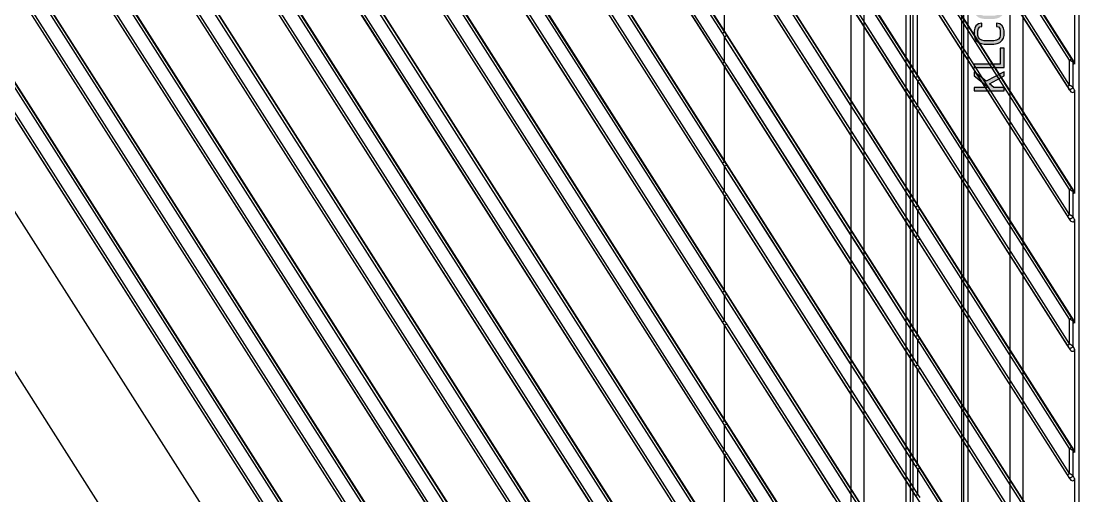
# Model space of a CAD drawing. Header units: millimetres. Extents: x 3299 to 14264, y 1863 to 5555.
# Drawn here: x 12450.7 to 12573.9, y 3977.8 to 4033.1 of the extents above; entities that cross this region are included whole.
import ezdxf

# ---------------------------------------------------------------- set-up
doc = ezdxf.new("R2010")
doc.units = ezdxf.units.MM
doc.layers.add('02___PRT_ALL_AXES', color=7, linetype='Continuous')

# ---------------------------------------------------------------- blocks, each defined once
blk = doc.blocks.new('ryfhgjmb')
at = {"lineweight": 5, "true_color": 0xf26722}
h = blk.add_hatch(color=30, dxfattribs=at)
h.dxf.hatch_style = 1
h.paths.add_polyline_path([(6907.43, 3326.34), (6908.36, 3324.63), (6908.86, 3324.63), (6907.74, 3326.72), (6908.86, 3328.13), (6908.36, 3328.13), (6907, 3326.42), (6907, 3328.13), (6906.63, 3328.13), (6906.63, 3324.63), (6907, 3324.63), (6907, 3325.82)])
h.paths.add_polyline_path([(6909.73, 3328.13), (6909.36, 3328.13), (6909.36, 3324.63), (6911.59, 3324.63), (6911.59, 3325.08), (6909.73, 3325.08)])
h.paths.add_polyline_path([(6912.45, 3326.94), (6912.52, 3327.24), (6912.64, 3327.46), (6912.83, 3327.61), (6913.07, 3327.68), (6913.63, 3327.68), (6913.88, 3327.61), (6914.07, 3327.46), (6914.13, 3327.24), (6914.5, 3327.24), (6914.44, 3327.61), (6914.19, 3327.91), (6913.94, 3328.06), (6913.63, 3328.13), (6913.07, 3328.13), (6912.76, 3328.06), (6912.52, 3327.91), (6912.27, 3327.61), (6912.14, 3327.31), (6912.08, 3326.94), (6912.08, 3325.82), (6912.14, 3325.45), (6912.27, 3325.15), (6912.52, 3324.85), (6912.76, 3324.71), (6913.07, 3324.63), (6913.63, 3324.63), (6913.94, 3324.71), (6914.19, 3324.85), (6914.44, 3325.15), (6914.5, 3325.52), (6914.13, 3325.52), (6914.07, 3325.3), (6913.88, 3325.15), (6913.63, 3325.08), (6913.07, 3325.08), (6912.83, 3325.15), (6912.64, 3325.3), (6912.52, 3325.52), (6912.45, 3325.82)])
h.paths.add_polyline_path([(6917.47, 3326.94), (6917.41, 3327.31), (6917.29, 3327.61), (6917.04, 3327.91), (6916.79, 3328.06), (6916.48, 3328.13), (6915.99, 3328.13), (6915.68, 3328.06), (6915.43, 3327.91), (6915.18, 3327.61), (6915.06, 3327.31), (6915, 3326.94), (6915, 3325.82), (6915.06, 3325.45), (6915.18, 3325.15), (6915.43, 3324.85), (6915.68, 3324.71), (6915.99, 3324.63), (6916.48, 3324.63), (6916.79, 3324.71), (6917.04, 3324.85), (6917.29, 3325.15), (6917.41, 3325.45), (6917.47, 3325.82)])
h.paths.add_polyline_path([(6915.37, 3326.94), (6915.43, 3327.24), (6915.55, 3327.46), (6915.74, 3327.61), (6915.99, 3327.68), (6916.48, 3327.68), (6916.73, 3327.61), (6916.92, 3327.46), (6917.04, 3327.24), (6917.1, 3326.94), (6917.1, 3325.82), (6917.04, 3325.52), (6916.92, 3325.3), (6916.73, 3325.15), (6916.48, 3325.08), (6915.99, 3325.08), (6915.74, 3325.15), (6915.55, 3325.3), (6915.43, 3325.52), (6915.37, 3325.82)], flags=16)
h.paths.add_polyline_path([(6920.02, 3326.49), (6920.2, 3326.79), (6920.26, 3327.01), (6920.26, 3327.31), (6920.2, 3327.54), (6920.02, 3327.83), (6919.77, 3328.06), (6919.46, 3328.13), (6917.97, 3328.13), (6917.97, 3324.63), (6919.46, 3324.63), (6919.77, 3324.71), (6920.02, 3324.93), (6920.2, 3325.23), (6920.26, 3325.45), (6920.26, 3325.82), (6920.2, 3326.05), (6920.02, 3326.34), (6919.89, 3326.42)])
h.paths.add_polyline_path([(6918.34, 3326.64), (6918.34, 3327.68), (6919.52, 3327.68), (6919.71, 3327.61), (6919.83, 3327.46), (6919.89, 3327.24), (6919.89, 3327.09), (6919.83, 3326.87), (6919.71, 3326.72), (6919.52, 3326.64)], flags=16)
h.paths.add_polyline_path([(6918.34, 3326.2), (6919.52, 3326.2), (6919.71, 3326.12), (6919.83, 3325.97), (6919.89, 3325.75), (6919.89, 3325.52), (6919.83, 3325.3), (6919.71, 3325.15), (6919.52, 3325.08), (6918.34, 3325.08)], flags=16)
h.paths.add_polyline_path([(6926.21, 3328.13), (6925.84, 3328.13), (6924.97, 3325.08), (6924.11, 3328.13), (6923.73, 3328.13), (6924.73, 3324.63), (6925.22, 3324.63)])
h.paths.add_polyline_path([(6927.39, 3327.68), (6927.7, 3327.76), (6927.95, 3327.76), (6928.26, 3327.68), (6928.44, 3327.54), (6928.57, 3327.31), (6928.57, 3327.16), (6928.44, 3326.87), (6926.71, 3325), (6926.71, 3324.63), (6928.94, 3324.63), (6928.94, 3325), (6927.21, 3325), (6928.75, 3326.64), (6928.88, 3326.87), (6928.94, 3327.16), (6928.94, 3327.31), (6928.88, 3327.61), (6928.63, 3327.91), (6928.38, 3328.06), (6928.01, 3328.13), (6927.76, 3328.13), (6927.33, 3328.06), (6927.08, 3327.91), (6926.83, 3327.61), (6926.77, 3327.31), (6927.08, 3327.31), (6927.21, 3327.54)])
h.paths.add_polyline_path([(6932.6, 3327.01), (6932.41, 3327.01), (6933.34, 3324.63), (6933.53, 3324.63)])
h.paths.add_polyline_path([(6940.53, 3327.46), (6940.72, 3327.61), (6940.96, 3327.68), (6941.52, 3327.68), (6941.77, 3327.61), (6941.96, 3327.46), (6942.02, 3327.24), (6942.39, 3327.24), (6942.33, 3327.61), (6942.08, 3327.91), (6941.83, 3328.06), (6941.52, 3328.13), (6940.96, 3328.13), (6940.65, 3328.06), (6940.41, 3327.91), (6940.16, 3327.61), (6940.03, 3327.31), (6939.97, 3326.94), (6939.97, 3325.82), (6940.03, 3325.45), (6940.16, 3325.15), (6940.41, 3324.85), (6940.65, 3324.71), (6940.96, 3324.63), (6941.52, 3324.63), (6941.83, 3324.71), (6942.08, 3324.85), (6942.33, 3325.15), (6942.39, 3325.52), (6942.02, 3325.52), (6941.96, 3325.3), (6941.77, 3325.15), (6941.52, 3325.08), (6940.96, 3325.08), (6940.72, 3325.15), (6940.53, 3325.3), (6940.41, 3325.52), (6940.34, 3325.82), (6940.34, 3326.94), (6940.41, 3327.24)])
h.paths.add_polyline_path([(6939.48, 3328.13), (6939.11, 3328.13), (6939.11, 3326.72), (6937.37, 3326.72), (6937.37, 3328.13), (6937, 3328.13), (6937, 3324.63), (6937.37, 3324.63), (6937.37, 3326.27), (6939.11, 3326.27), (6939.11, 3324.63), (6939.48, 3324.63)])
h.paths.add_polyline_path([(6946.05, 3327.01), (6945.86, 3327.01), (6946.79, 3324.63), (6946.98, 3324.63)])
h.paths.add_polyline_path([(6953.73, 3328.13), (6953.36, 3328.13), (6953.36, 3324.63), (6955.59, 3324.63), (6955.59, 3325.08), (6953.73, 3325.08)])
h.paths.add_polyline_path([(6952.55, 3327.91), (6952.31, 3328.06), (6952, 3328.13), (6951.44, 3328.13), (6951.13, 3328.06), (6950.88, 3327.91), (6950.63, 3327.61), (6950.51, 3327.31), (6950.45, 3326.94), (6950.45, 3325.82), (6950.51, 3325.45), (6950.63, 3325.15), (6950.88, 3324.85), (6951.13, 3324.71), (6951.44, 3324.63), (6952, 3324.63), (6952.31, 3324.71), (6952.55, 3324.85), (6952.8, 3325.15), (6952.86, 3325.52), (6952.49, 3325.52), (6952.43, 3325.3), (6952.24, 3325.15), (6952, 3325.08), (6951.44, 3325.08), (6951.19, 3325.15), (6951.01, 3325.3), (6950.88, 3325.52), (6950.82, 3325.82), (6950.82, 3326.94), (6950.88, 3327.24), (6951.01, 3327.46), (6951.19, 3327.61), (6951.44, 3327.68), (6952, 3327.68), (6952.24, 3327.61), (6952.43, 3327.46), (6952.49, 3327.24), (6952.86, 3327.24), (6952.8, 3327.61)])
h.paths.add_polyline_path([(6963.9, 3327.91), (6963.65, 3328.06), (6963.21, 3328.13), (6963.09, 3328.13), (6962.66, 3328.06), (6962.41, 3327.91), (6962.16, 3327.61), (6962.1, 3327.31), (6962.41, 3327.31), (6962.53, 3327.54), (6962.72, 3327.68), (6963.03, 3327.76), (6963.28, 3327.76), (6963.59, 3327.68), (6963.77, 3327.54), (6963.9, 3327.31), (6963.9, 3327.16), (6963.77, 3326.87), (6963.65, 3326.72), (6963.28, 3326.57), (6963.03, 3326.57), (6963.03, 3326.27), (6963.28, 3326.27), (6963.65, 3326.2), (6963.83, 3326.05), (6963.96, 3325.75), (6963.96, 3325.45), (6963.9, 3325.3), (6963.77, 3325.15), (6963.65, 3325.08), (6963.34, 3325), (6962.97, 3325), (6962.66, 3325.08), (6962.53, 3325.15), (6962.41, 3325.3), (6962.35, 3325.45), (6962.04, 3325.45), (6962.1, 3325.23), (6962.22, 3325), (6962.41, 3324.85), (6962.66, 3324.71), (6962.91, 3324.63), (6963.4, 3324.63), (6963.65, 3324.71), (6963.9, 3324.85), (6964.08, 3325), (6964.21, 3325.23), (6964.27, 3325.45), (6964.27, 3325.75), (6964.21, 3326.05), (6964.08, 3326.27), (6963.77, 3326.42), (6964.02, 3326.64), (6964.14, 3326.87), (6964.21, 3327.16), (6964.21, 3327.31), (6964.14, 3327.61)])
h.paths.add_polyline_path([(6961.54, 3328.13), (6961.17, 3328.13), (6960.3, 3325.08), (6959.43, 3328.13), (6959.06, 3328.13), (6960.05, 3324.63), (6960.55, 3324.63)])
at = {"color": 30, "linetype": 'Continuous', "true_color": 0xf26722}
for p, q in [((6005.13, 3342.43), (7001.63, 3342.43)), ((6005.13, 3340.93), (7001.63, 3340.93)), ((6058.09, 3336.03), (6969.27, 3336.03)), ((6058.47, 3335.53), (6968.88, 3335.53)), ((6058.09, 3328.83), (6969.27, 3328.83)), ((6058.47, 3329.33), (6968.88, 3329.33)), ((6907, 3328.13), (6906.63, 3328.13)), ((6906.63, 3328.13), (6906.63, 3324.63)), ((6908.36, 3328.13), (6907, 3326.42)), ((6907, 3326.42), (6907, 3328.13)), ((6907.74, 3326.72), (6908.86, 3328.13)), ((6908.86, 3328.13), (6908.36, 3328.13)), ((6909.73, 3328.13), (6909.36, 3328.13)), ((6909.36, 3328.13), (6909.36, 3324.63)), ((6909.73, 3325.08), (6909.73, 3328.13)), ((6912.27, 3327.61), (6912.14, 3327.31)), ((6912.52, 3327.91), (6912.27, 3327.61)), ((6912.76, 3328.06), (6912.52, 3327.91)), ((6912.64, 3327.46), (6912.83, 3327.61)), ((6913.07, 3328.13), (6912.76, 3328.06)), ((6912.83, 3327.61), (6913.07, 3327.68)), ((6913.63, 3328.13), (6913.07, 3328.13)), ((6913.07, 3327.68), (6913.63, 3327.68)), ((6913.94, 3328.06), (6913.63, 3328.13)), ((6913.63, 3327.68), (6913.88, 3327.61)), ((6913.88, 3327.61), (6914.07, 3327.46)), ((6914.19, 3327.91), (6913.94, 3328.06)), ((6914.44, 3327.61), (6914.19, 3327.91)), ((6914.5, 3327.24), (6914.44, 3327.61)), ((6907, 3325.82), (6907.43, 3326.34)), ((6907.43, 3326.34), (6908.36, 3324.63)), ((6908.86, 3324.63), (6907.74, 3326.72)), ((6912.14, 3327.31), (6912.08, 3326.94)), ((6912.08, 3326.94), (6912.08, 3325.82)), ((6912.45, 3326.94), (6912.52, 3327.24)), ((6912.45, 3325.82), (6912.45, 3326.94)), ((6912.52, 3327.24), (6912.64, 3327.46)), ((6914.07, 3327.46), (6914.13, 3327.24)), ((6914.13, 3327.24), (6914.5, 3327.24)), ((6907, 3324.63), (6907, 3325.82)), ((6912.08, 3325.82), (6912.14, 3325.45)), ((6912.14, 3325.45), (6912.27, 3325.15)), ((6912.27, 3325.15), (6912.52, 3324.85)), ((6912.52, 3325.52), (6912.45, 3325.82)), ((6912.64, 3325.3), (6912.52, 3325.52)), ((6912.83, 3325.15), (6912.64, 3325.3)), ((6913.07, 3325.08), (6912.83, 3325.15)), ((6913.88, 3325.15), (6913.63, 3325.08)), ((6914.07, 3325.3), (6913.88, 3325.15)), ((6914.13, 3325.52), (6914.07, 3325.3)), ((6914.5, 3325.52), (6914.13, 3325.52)), ((6914.19, 3324.85), (6914.44, 3325.15)), ((6914.44, 3325.15), (6914.5, 3325.52)), ((6005.13, 3323.93), (7001.63, 3323.93)), ((6906.63, 3324.63), (6907, 3324.63)), ((6908.36, 3324.63), (6908.86, 3324.63)), ((6909.36, 3324.63), (6911.59, 3324.63)), ((6911.59, 3325.08), (6909.73, 3325.08)), ((6911.59, 3324.63), (6911.59, 3325.08)), ((6912.52, 3324.85), (6912.76, 3324.71)), ((6912.76, 3324.71), (6913.07, 3324.63)), ((6913.63, 3325.08), (6913.07, 3325.08)), ((6913.07, 3324.63), (6913.63, 3324.63)), ((6913.63, 3324.63), (6913.94, 3324.71)), ((6913.94, 3324.71), (6914.19, 3324.85)), ((6005.13, 3322.43), (7001.63, 3322.43))]:
    blk.add_line(p, q, dxfattribs=at)
at = {"layer": '02___PRT_ALL_AXES', "color": 30, "linetype": 'Continuous', "true_color": 0xf26722}
for p, q in [((6968.72, 3335.27), (6027.64, 3335.27)), ((6968.72, 3329.59), (6027.64, 3329.59))]:
    blk.add_line(p, q, dxfattribs=at)
blk = doc.blocks.new('rsfv')
at = {"rotation": 90}
blk.add_blockref('ryfhgjmb', (14583.06, -2205.71), dxfattribs=at)
blk = doc.blocks.new('1111')
at = {"color": 7, "linetype": 'Continuous'}
for p, q in [((16405.68, 7051.13), (16600.5, 6745.32)), ((16413, 7050.62), (16601.68, 6754.46)), ((16415.39, 7050.96), (16602.2, 6757.73)), ((16422.6, 7050.62), (16601.68, 6769.53)), ((16425, 7050.96), (16602.2, 6772.81)), ((16432.2, 7050.62), (16601.68, 6784.61)), ((16434.6, 7050.96), (16602.2, 6787.88)), ((16441.81, 7050.62), (16601.68, 6799.68)), ((16444.21, 7050.96), (16602.2, 6802.96)), ((16451.41, 7050.62), (16601.68, 6814.76)), ((16453.81, 7050.96), (16602.2, 6818.04)), ((16461.02, 7050.62), (16601.68, 6829.83)), ((16463.41, 7050.96), (16602.2, 6833.11)), ((16470.62, 7050.62), (16601.68, 6844.91)), ((16473.02, 7050.96), (16602.2, 6848.19)), ((16480.22, 7050.62), (16601.68, 6859.98)), ((16482.62, 7050.96), (16602.2, 6863.26)), ((16489.83, 7050.62), (16601.68, 6875.06)), ((16492.23, 7050.96), (16602.2, 6878.34)), ((16499.43, 7050.62), (16601.68, 6890.13)), ((16501.83, 7050.96), (16602.2, 6893.41)), ((16509.04, 7050.62), (16601.68, 6905.21)), ((16511.43, 7050.96), (16602.2, 6908.49)), ((16518.64, 7050.62), (16601.68, 6920.28)), ((16521.04, 7050.96), (16602.2, 6923.56)), ((16530.64, 7050.96), (16602.2, 6938.64)), ((16537.85, 7050.62), (16601.68, 6950.44)), ((16540.25, 7050.96), (16602.2, 6953.71)), ((16602.78, 7051.63), (16602.78, 6714.13)), ((16561.29, 6817.89), (16438.75, 7010.23)), ((16561.54, 6818.05), (16439.01, 7010.39)), ((16561.29, 6821.36), (16440.96, 7010.23)), ((16561.54, 6821.52), (16441.21, 7010.39)), ((16561.29, 6832.97), (16448.36, 7010.23)), ((16561.54, 6833.13), (16448.61, 7010.39)), ((16561.29, 6836.43), (16450.57, 7010.23)), ((16561.54, 6836.59), (16450.82, 7010.39)), ((16561.29, 6848.04), (16457.96, 7010.23)), ((16561.54, 6848.2), (16458.21, 7010.39)), ((16561.29, 6851.51), (16460.17, 7010.23)), ((16561.54, 6851.67), (16460.42, 7010.39)), ((16561.29, 6863.12), (16467.57, 7010.23)), ((16561.54, 6863.28), (16467.82, 7010.39)), ((16561.29, 6866.58), (16469.77, 7010.23)), ((16561.54, 6866.74), (16470.03, 7010.39)), ((16561.29, 6878.19), (16477.17, 7010.23)), ((16561.54, 6878.36), (16477.42, 7010.39)), ((16561.29, 6881.66), (16479.38, 7010.23)), ((16561.54, 6881.82), (16479.63, 7010.39)), ((16561.29, 6893.27), (16486.77, 7010.23)), ((16561.54, 6893.43), (16487.03, 7010.39)), ((16561.29, 6896.73), (16488.98, 7010.23)), ((16561.54, 6896.9), (16489.23, 7010.39)), ((16561.29, 6908.35), (16496.38, 7010.23)), ((16561.54, 6908.51), (16496.63, 7010.39)), ((16561.29, 6911.81), (16498.59, 7010.23)), ((16561.54, 6911.97), (16498.84, 7010.39)), ((16561.29, 6923.42), (16505.98, 7010.23)), ((16561.54, 6923.58), (16506.23, 7010.39)), ((16561.29, 6926.89), (16508.19, 7010.23)), ((16561.54, 6927.05), (16508.44, 7010.39)), ((16561.29, 6938.5), (16515.59, 7010.23)), ((16561.54, 6938.66), (16515.84, 7010.39)), ((16561.29, 6941.96), (16517.79, 7010.23)), ((16561.54, 6942.12), (16518.05, 7010.39)), ((16561.29, 6953.57), (16525.19, 7010.23)), ((16561.54, 6953.73), (16525.44, 7010.39)), ((16561.29, 6957.04), (16527.4, 7010.23)), ((16561.54, 6957.2), (16527.65, 7010.39)), ((16553.11, 6801.11), (16423.21, 7005.02)), ((16561.83, 6997.91), (16601.68, 6935.36)), ((16583.78, 6951.89), (16561.54, 6986.79)), ((16584.02, 6952.05), (16561.79, 6986.95)), ((16583.77, 6948.43), (16561.54, 6983.33)), ((16584.03, 6948.59), (16561.79, 6983.49)), ((16601.7, 6953.92), (16584.03, 6981.65)), ((16601.94, 6954.08), (16584.27, 6981.81)), ((16601.44, 6950.85), (16584.02, 6978.18)), ((16601.7, 6951.01), (16584.29, 6978.35)), ((16583.78, 6936.82), (16561.54, 6971.72)), ((16584.02, 6936.98), (16561.79, 6971.88)), ((16561.54, 6957.2), (16561.54, 6968.25)), ((16583.77, 6933.35), (16561.54, 6968.25)), ((16584.03, 6933.52), (16561.79, 6968.41)), ((16601.94, 6939), (16584.27, 6966.73)), ((16601.7, 6938.84), (16584.03, 6966.57)), ((16602.28, 6965.52), (16602.28, 6953.45)), ((16571.77, 6955.67), (16566.99, 6963.17)), ((16572.01, 6955.83), (16567.23, 6963.33)), ((16578.99, 6955.94), (16574.27, 6963.35)), ((16581.29, 6955.8), (16576.52, 6963.29)), ((16581.53, 6955.96), (16576.76, 6963.45)), ((16584.01, 6952.11), (16584.01, 6963.09)), ((16601.44, 6935.77), (16584.02, 6963.11)), ((16601.7, 6935.93), (16584.29, 6963.27)), ((16574.27, 6948.27), (16567.06, 6959.58)), ((16572.15, 6952.16), (16567.32, 6959.74)), ((16581.6, 6952.41), (16576.89, 6959.8)), ((16561.29, 6957.04), (16561.54, 6957.2)), ((16561.54, 6956.64), (16561.29, 6957.04)), ((16561.79, 6956.8), (16561.54, 6957.2)), ((16561.54, 6956.64), (16561.79, 6956.8)), ((16561.54, 6953.73), (16561.54, 6956.64)), ((16566.99, 6948.09), (16561.54, 6956.64)), ((16583.78, 6921.74), (16561.54, 6956.64)), ((16584.02, 6921.9), (16561.79, 6956.8)), ((16564.64, 6952.32), (16561.79, 6956.8)), ((16576.52, 6948.22), (16571.77, 6955.67)), ((16576.76, 6948.38), (16572.01, 6955.83)), ((16583.77, 6948.43), (16578.99, 6955.94)), ((16583.78, 6951.89), (16581.29, 6955.8)), ((16584.02, 6952.05), (16581.53, 6955.96)), ((16561.29, 6953.57), (16561.54, 6953.73)), ((16561.54, 6953.18), (16561.29, 6953.57)), ((16561.79, 6953.34), (16561.54, 6953.73)), ((16561.54, 6953.18), (16561.79, 6953.34)), ((16561.54, 6942.12), (16561.54, 6953.18)), ((16583.77, 6918.28), (16561.54, 6953.18)), ((16564.43, 6948.63), (16561.54, 6953.18)), ((16584.03, 6918.44), (16561.79, 6953.34)), ((16564.69, 6948.79), (16561.79, 6953.34)), ((16601.7, 6951.01), (16601.7, 6953.92)), ((16602.2, 6953.71), (16602.1, 6953.84)), ((16602.28, 6953.45), (16602.11, 6953.68)), ((16602.11, 6950.74), (16602.11, 6953.68)), ((16569.66, 6944.45), (16564.64, 6952.32)), ((16579.25, 6941.02), (16572.15, 6952.16)), ((16584.03, 6948.59), (16581.6, 6952.41)), ((16584.01, 6952.11), (16584.02, 6952.05)), ((16584.27, 6951.66), (16584.02, 6952.05)), ((16584.03, 6951.5), (16583.78, 6951.89)), ((16584.03, 6948.59), (16584.03, 6951.5)), ((16601.7, 6923.76), (16584.03, 6951.5)), ((16601.94, 6923.92), (16584.27, 6951.66)), ((16602.28, 6950.42), (16602.11, 6950.74)), ((16601.68, 6950.44), (16601.6, 6950.58)), ((16602.28, 6950.42), (16602.28, 6938.37)), ((16569.52, 6940.65), (16564.43, 6948.63)), ((16569.78, 6940.81), (16564.69, 6948.79)), ((16578.99, 6940.86), (16574.27, 6948.27)), ((16578.9, 6944.48), (16576.52, 6948.22)), ((16579.14, 6944.64), (16576.76, 6948.38)), ((16584.02, 6948.03), (16583.77, 6948.43)), ((16584.29, 6948.2), (16584.03, 6948.59)), ((16571.77, 6940.59), (16566.99, 6948.09)), ((16584.01, 6948.02), (16584.02, 6948.03)), ((16584.01, 6937.04), (16584.01, 6948.02)), ((16601.44, 6920.7), (16584.02, 6948.03)), ((16601.7, 6920.86), (16584.29, 6948.2)), ((16584.02, 6936.98), (16579.14, 6944.64)), ((16572.01, 6940.75), (16569.66, 6944.45)), ((16583.78, 6936.82), (16578.9, 6944.48)), ((16561.29, 6941.96), (16561.54, 6942.12)), ((16561.79, 6941.73), (16561.54, 6942.12)), ((16561.54, 6941.57), (16561.29, 6941.96)), ((16561.54, 6941.57), (16561.79, 6941.73)), ((16561.54, 6938.66), (16561.54, 6941.57)), ((16583.78, 6906.67), (16561.54, 6941.57)), ((16564.39, 6937.09), (16561.54, 6941.57)), ((16567.23, 6933.18), (16561.79, 6941.73)), ((16584.02, 6906.83), (16561.79, 6941.73)), ((16581.33, 6937.18), (16578.99, 6940.86)), ((16581.6, 6937.34), (16579.25, 6941.02)), ((16574.27, 6933.19), (16569.52, 6940.65)), ((16574.53, 6933.36), (16569.78, 6940.81)), ((16574.14, 6936.87), (16571.77, 6940.59)), ((16576.76, 6933.3), (16572.01, 6940.75)), ((16561.29, 6938.5), (16561.54, 6938.66)), ((16561.54, 6938.1), (16561.29, 6938.5)), ((16561.79, 6938.26), (16561.54, 6938.66)), ((16601.7, 6935.93), (16601.7, 6938.84)), ((16602.2, 6938.64), (16602.1, 6938.76)), ((16602.28, 6938.37), (16602.11, 6938.6)), ((16602.11, 6935.66), (16602.11, 6938.6)), ((16561.54, 6938.1), (16561.79, 6938.26)), ((16561.54, 6927.05), (16561.54, 6938.1)), ((16583.77, 6903.2), (16561.54, 6938.1)), ((16564.43, 6933.56), (16561.54, 6938.1)), ((16584.03, 6903.36), (16561.79, 6938.26)), ((16564.69, 6933.72), (16561.79, 6938.26)), ((16583.77, 6933.35), (16581.33, 6937.18)), ((16584.03, 6933.52), (16581.6, 6937.34)), ((16566.99, 6933.02), (16564.39, 6937.09)), ((16578.9, 6929.4), (16574.14, 6936.87)), ((16584.03, 6936.42), (16583.78, 6936.82)), ((16584.01, 6937.04), (16584.02, 6936.98)), ((16584.27, 6936.58), (16584.02, 6936.98)), ((16584.03, 6933.52), (16584.03, 6936.42)), ((16601.7, 6908.69), (16584.03, 6936.42)), ((16601.94, 6908.85), (16584.27, 6936.58)), ((16601.68, 6935.36), (16601.6, 6935.5)), ((16602.28, 6935.34), (16602.11, 6935.66)), ((16602.28, 6935.34), (16602.28, 6923.3)), ((16569.52, 6925.57), (16564.43, 6933.56)), ((16567.32, 6929.59), (16564.69, 6933.72)), ((16584.29, 6933.12), (16584.03, 6933.52)), ((16569.41, 6929.22), (16566.99, 6933.02)), ((16569.66, 6929.38), (16567.23, 6933.18)), ((16578.99, 6925.78), (16574.27, 6933.19)), ((16579.25, 6925.95), (16574.53, 6933.36)), ((16579.14, 6929.56), (16576.76, 6933.3)), ((16584.02, 6932.96), (16583.77, 6933.35)), ((16584.01, 6932.94), (16584.02, 6932.96)), ((16584.01, 6921.96), (16584.01, 6932.94)), ((16601.44, 6905.62), (16584.02, 6932.96)), ((16601.7, 6905.78), (16584.29, 6933.12)), ((16572.15, 6922.01), (16567.32, 6929.59)), ((16574.14, 6921.8), (16569.41, 6929.22)), ((16574.38, 6921.96), (16569.66, 6929.38)), ((16581.29, 6925.65), (16578.9, 6929.4)), ((16581.53, 6925.81), (16579.14, 6929.56)), ((16561.29, 6926.89), (16561.54, 6927.05)), ((16561.54, 6926.49), (16561.29, 6926.89)), ((16561.79, 6926.65), (16561.54, 6927.05)), ((16561.54, 6926.49), (16561.79, 6926.65)), ((16561.54, 6923.58), (16561.54, 6926.49)), ((16583.78, 6891.59), (16561.54, 6926.49)), ((16564.39, 6922.01), (16561.54, 6926.49)), ((16584.02, 6891.75), (16561.79, 6926.65)), ((16564.64, 6922.17), (16561.79, 6926.65)), ((16574.27, 6918.12), (16569.52, 6925.57)), ((16581.33, 6922.1), (16578.99, 6925.78)), ((16581.6, 6922.26), (16579.25, 6925.95)), ((16583.78, 6921.74), (16581.29, 6925.65)), ((16584.02, 6921.9), (16581.53, 6925.81)), ((16601.7, 6920.86), (16601.7, 6923.76)), ((16602.2, 6923.56), (16602.1, 6923.69)), ((16561.29, 6923.42), (16561.54, 6923.58)), ((16561.54, 6923.03), (16561.29, 6923.42)), ((16561.79, 6923.19), (16561.54, 6923.58)), ((16561.54, 6923.03), (16561.79, 6923.19)), ((16561.54, 6911.97), (16561.54, 6923.03)), ((16583.77, 6888.13), (16561.54, 6923.03)), ((16564.43, 6918.48), (16561.54, 6923.03)), ((16584.03, 6888.29), (16561.79, 6923.19)), ((16567.32, 6914.51), (16561.79, 6923.19)), ((16602.28, 6923.3), (16602.11, 6923.53)), ((16602.11, 6920.59), (16602.11, 6923.53)), ((16566.99, 6917.94), (16564.39, 6922.01)), ((16567.23, 6918.1), (16564.64, 6922.17)), ((16576.89, 6914.57), (16572.15, 6922.01)), ((16576.52, 6918.07), (16574.14, 6921.8)), ((16576.76, 6918.23), (16574.38, 6921.96)), ((16583.77, 6918.28), (16581.33, 6922.1)), ((16584.03, 6918.44), (16581.6, 6922.26)), ((16584.03, 6921.35), (16583.78, 6921.74)), ((16584.01, 6921.96), (16584.02, 6921.9)), ((16584.27, 6921.51), (16584.02, 6921.9)), ((16601.7, 6893.61), (16584.03, 6921.35)), ((16584.03, 6918.44), (16584.03, 6921.35)), ((16601.94, 6893.77), (16584.27, 6921.51)), ((16601.68, 6920.28), (16601.6, 6920.43)), ((16602.28, 6920.27), (16602.11, 6920.59)), ((16602.28, 6920.27), (16602.28, 6908.22)), ((16567.06, 6914.35), (16564.43, 6918.48)), ((16569.41, 6914.14), (16566.99, 6917.94)), ((16569.66, 6914.3), (16567.23, 6918.1)), ((16578.99, 6910.71), (16574.27, 6918.12)), ((16581.29, 6910.58), (16576.52, 6918.07)), ((16579.14, 6914.49), (16576.76, 6918.23)), ((16584.02, 6917.88), (16583.77, 6918.28)), ((16584.01, 6917.87), (16584.02, 6917.88)), ((16584.01, 6906.88), (16584.01, 6917.87)), ((16601.44, 6890.54), (16584.02, 6917.88)), ((16584.29, 6918.04), (16584.03, 6918.44)), ((16601.7, 6890.71), (16584.29, 6918.04)), ((16569.52, 6910.5), (16567.06, 6914.35)), ((16569.78, 6910.66), (16567.32, 6914.51)), ((16574.14, 6906.72), (16569.41, 6914.14)), ((16574.38, 6906.88), (16569.66, 6914.3)), ((16579.25, 6910.87), (16576.89, 6914.57)), ((16581.53, 6910.74), (16579.14, 6914.49)), ((16561.29, 6911.81), (16561.54, 6911.97)), ((16561.54, 6911.41), (16561.29, 6911.81)), ((16561.79, 6911.57), (16561.54, 6911.97)), ((16561.54, 6911.41), (16561.79, 6911.57)), ((16583.78, 6876.52), (16561.54, 6911.41)), ((16561.54, 6908.51), (16561.54, 6911.41)), ((16564.39, 6906.94), (16561.54, 6911.41)), ((16584.02, 6876.68), (16561.79, 6911.57)), ((16564.64, 6907.1), (16561.79, 6911.57)), ((16574.27, 6903.04), (16569.52, 6910.5)), ((16574.53, 6903.21), (16569.78, 6910.66)), ((16581.33, 6907.02), (16578.99, 6910.71)), ((16584.03, 6903.36), (16579.25, 6910.87)), ((16583.78, 6906.67), (16581.29, 6910.58)), ((16584.02, 6906.83), (16581.53, 6910.74)), ((16561.29, 6908.35), (16561.54, 6908.51)), ((16561.54, 6907.95), (16561.29, 6908.35)), ((16561.79, 6908.11), (16561.54, 6908.51)), ((16561.54, 6907.95), (16561.79, 6908.11)), ((16583.77, 6873.05), (16561.54, 6907.95)), ((16561.54, 6896.9), (16561.54, 6907.95)), ((16564.43, 6903.41), (16561.54, 6907.95)), ((16584.03, 6873.21), (16561.79, 6908.11)), ((16564.69, 6903.57), (16561.79, 6908.11)), ((16601.7, 6905.78), (16601.7, 6908.69)), ((16602.2, 6908.49), (16602.1, 6908.61)), ((16602.28, 6908.22), (16602.11, 6908.45)), ((16602.11, 6905.51), (16602.11, 6908.45)), ((16566.99, 6902.87), (16564.39, 6906.94)), ((16567.23, 6903.03), (16564.64, 6907.1)), ((16576.52, 6902.99), (16574.14, 6906.72)), ((16576.76, 6903.15), (16574.38, 6906.88)), ((16583.77, 6903.2), (16581.33, 6907.02)), ((16584.03, 6906.27), (16583.78, 6906.67)), ((16584.01, 6906.88), (16584.02, 6906.83)), ((16584.27, 6906.43), (16584.02, 6906.83)), ((16601.94, 6878.7), (16584.27, 6906.43)), ((16601.7, 6878.54), (16584.03, 6906.27)), ((16584.03, 6903.36), (16584.03, 6906.27)), ((16601.68, 6905.21), (16601.6, 6905.35)), ((16602.28, 6905.19), (16602.11, 6905.51)), ((16602.28, 6905.19), (16602.28, 6893.15)), ((16567.06, 6899.28), (16564.43, 6903.41)), ((16567.32, 6899.44), (16564.69, 6903.57)), ((16576.89, 6899.49), (16574.53, 6903.21)), ((16584.02, 6902.81), (16583.77, 6903.2)), ((16584.29, 6902.97), (16584.03, 6903.36))]:
    blk.add_line(p, q, dxfattribs=at)
for centre, major_axis, ratio, start_param, end_param in [((16601.92, 6953.59), (-0.278, 0.337), 0.685856, -2.447355, -1.747542), ((16601.92, 6950.61), (-0.253, 0.43), 0.601104, -4.65481, -2.346373), ((16601.92, 6938.51), (-0.278, 0.337), 0.685856, -2.447355, -1.747542), ((16601.92, 6935.54), (-0.253, 0.43), 0.601104, -4.65481, -2.346373), ((16601.92, 6923.43), (-0.278, 0.337), 0.685856, -2.447355, -1.747542), ((16601.92, 6920.46), (-0.253, 0.43), 0.601104, -4.65481, -2.346373), ((16601.92, 6908.36), (-0.278, 0.337), 0.685856, -2.447355, -1.747542), ((16601.92, 6905.39), (-0.253, 0.43), 0.601104, -4.65481, -2.346373)]:
    blk.add_ellipse(centre, major_axis=major_axis, ratio=ratio, start_param=start_param, end_param=end_param, dxfattribs=at)
for points, knots in [([(16601.7, 6953.92), (16601.72, 6953.93), (16601.75, 6953.94), (16601.79, 6953.97), (16601.83, 6954), (16601.87, 6954.02), (16601.89, 6954.04), (16601.91, 6954.05), (16601.92, 6954.06), (16601.93, 6954.06), (16601.93, 6954.07), (16601.94, 6954.07), (16601.94, 6954.07), (16601.94, 6954.08)], [0, 0, 0, 0, 0.186782, 0.366131, 0.532175, 0.679595, 0.803609, 0.85556, 0.900224, 0.93725, 0.966352, 0.987305, 1, 1, 1, 1]), ([(16602.11, 6953.68), (16602.09, 6953.68), (16602.07, 6953.7), (16602.02, 6953.72), (16601.98, 6953.75), (16601.93, 6953.78), (16601.87, 6953.81), (16601.8, 6953.86), (16601.74, 6953.89), (16601.7, 6953.92)], [0, 0, 0, 0, 0.090397, 0.195428, 0.312456, 0.43902, 0.572905, 0.712149, 1, 1, 1, 1]), ([(16602.1, 6953.84), (16602.1, 6953.84), (16602.08, 6953.86), (16602.06, 6953.9), (16602.02, 6953.95), (16601.98, 6954.01), (16601.96, 6954.05), (16601.94, 6954.08)], [0, 0, 0, 0, 0.103408, 0.218747, 0.468859, 0.73184, 1, 1, 1, 1]), ([(16602.11, 6953.68), (16602.11, 6953.69), (16602.12, 6953.72), (16602.12, 6953.76), (16602.12, 6953.8), (16602.11, 6953.83), (16602.1, 6953.84)], [0, 0, 0, 0, 0.271855, 0.527736, 0.769173, 1, 1, 1, 1]), ([(16583.78, 6951.89), (16583.8, 6951.9), (16583.83, 6951.92), (16583.87, 6951.95), (16583.91, 6951.97), (16583.95, 6952), (16583.97, 6952.02), (16583.99, 6952.03), (16584, 6952.03), (16584.01, 6952.04), (16584.01, 6952.05), (16584.02, 6952.05), (16584.02, 6952.05), (16584.02, 6952.05)], [0, 0, 0, 0, 0.186765, 0.36611, 0.532157, 0.679586, 0.803609, 0.855564, 0.900231, 0.937259, 0.966361, 0.987311, 1, 1, 1, 1]), ([(16584.03, 6951.5), (16584.05, 6951.51), (16584.08, 6951.53), (16584.12, 6951.56), (16584.16, 6951.58), (16584.2, 6951.6), (16584.22, 6951.62), (16584.24, 6951.63), (16584.25, 6951.64), (16584.26, 6951.65), (16584.26, 6951.65), (16584.27, 6951.66), (16584.27, 6951.66), (16584.27, 6951.66)], [0, 0, 0, 0, 0.186782, 0.366131, 0.532175, 0.679595, 0.803609, 0.85556, 0.900224, 0.93725, 0.966352, 0.987305, 1, 1, 1, 1]), ([(16601.44, 6950.85), (16601.44, 6950.85), (16601.44, 6950.85), (16601.44, 6950.85), (16601.45, 6950.85), (16601.46, 6950.85), (16601.47, 6950.86), (16601.48, 6950.87), (16601.5, 6950.88), (16601.53, 6950.9), (16601.57, 6950.92), (16601.61, 6950.95), (16601.66, 6950.98), (16601.69, 6951), (16601.7, 6951.01)], [0, 0, 0, 0, 0.005231, 0.012589, 0.033669, 0.063117, 0.100673, 0.146013, 0.198735, 0.324335, 0.472945, 0.63916, 0.81702, 1, 1, 1, 1]), ([(16601.6, 6950.58), (16601.59, 6950.6), (16601.56, 6950.64), (16601.52, 6950.71), (16601.48, 6950.78), (16601.45, 6950.82), (16601.44, 6950.85)], [0, 0, 0, 0, 0.226755, 0.475744, 0.735416, 1, 1, 1, 1]), ([(16601.6, 6950.58), (16601.6, 6950.57), (16601.62, 6950.56), (16601.64, 6950.54), (16601.67, 6950.53), (16601.72, 6950.52), (16601.78, 6950.52), (16601.86, 6950.54), (16601.94, 6950.57), (16602.01, 6950.62), (16602.07, 6950.67), (16602.1, 6950.72), (16602.11, 6950.74)], [0, 0, 0, 0, 0.045713, 0.093827, 0.145197, 0.200355, 0.321964, 0.456539, 0.598535, 0.740949, 0.876692, 1, 1, 1, 1]), ([(16602.11, 6950.74), (16602.09, 6950.75), (16602.07, 6950.77), (16602.03, 6950.8), (16601.98, 6950.83), (16601.93, 6950.86), (16601.88, 6950.9), (16601.8, 6950.95), (16601.74, 6950.98), (16601.7, 6951.01)], [0, 0, 0, 0, 0.093828, 0.200628, 0.318136, 0.444256, 0.577126, 0.71505, 1, 1, 1, 1]), ([(16583.77, 6948.43), (16583.77, 6948.43), (16583.77, 6948.43), (16583.77, 6948.43), (16583.78, 6948.43), (16583.79, 6948.44), (16583.8, 6948.44), (16583.81, 6948.45), (16583.83, 6948.46), (16583.86, 6948.48), (16583.9, 6948.5), (16583.94, 6948.53), (16583.99, 6948.56), (16584.02, 6948.58), (16584.03, 6948.59)], [0, 0, 0, 0, 0.005231, 0.012589, 0.033669, 0.063117, 0.100673, 0.146013, 0.198735, 0.324335, 0.472945, 0.63916, 0.81702, 1, 1, 1, 1]), ([(16584.02, 6948.03), (16584.02, 6948.03), (16584.02, 6948.03), (16584.03, 6948.04), (16584.03, 6948.04), (16584.04, 6948.04), (16584.05, 6948.05), (16584.06, 6948.06), (16584.08, 6948.07), (16584.11, 6948.08), (16584.15, 6948.11), (16584.19, 6948.14), (16584.24, 6948.16), (16584.27, 6948.18), (16584.29, 6948.2)], [0, 0, 0, 0, 0.005231, 0.012589, 0.033669, 0.063117, 0.100673, 0.146013, 0.198735, 0.324335, 0.472945, 0.63916, 0.81702, 1, 1, 1, 1]), ([(16601.7, 6938.84), (16601.72, 6938.85), (16601.75, 6938.87), (16601.79, 6938.9), (16601.83, 6938.92), (16601.87, 6938.95), (16601.89, 6938.96), (16601.91, 6938.97), (16601.92, 6938.98), (16601.93, 6938.99), (16601.93, 6938.99), (16601.94, 6939), (16601.94, 6939), (16601.94, 6939)], [0, 0, 0, 0, 0.186782, 0.366131, 0.532175, 0.679595, 0.803609, 0.85556, 0.900224, 0.93725, 0.966352, 0.987305, 1, 1, 1, 1]), ([(16602.11, 6938.6), (16602.09, 6938.61), (16602.07, 6938.62), (16602.02, 6938.65), (16601.98, 6938.67), (16601.93, 6938.7), (16601.87, 6938.74), (16601.8, 6938.78), (16601.74, 6938.82), (16601.7, 6938.84)], [0, 0, 0, 0, 0.090397, 0.195428, 0.312456, 0.43902, 0.572905, 0.712149, 1, 1, 1, 1]), ([(16602.1, 6938.76), (16602.1, 6938.77), (16602.08, 6938.79), (16602.06, 6938.82), (16602.02, 6938.87), (16601.98, 6938.94), (16601.96, 6938.98), (16601.94, 6939)], [0, 0, 0, 0, 0.103408, 0.218747, 0.468859, 0.73184, 1, 1, 1, 1]), ([(16602.11, 6938.6), (16602.11, 6938.62), (16602.12, 6938.64), (16602.12, 6938.69), (16602.12, 6938.73), (16602.11, 6938.75), (16602.1, 6938.76)], [0, 0, 0, 0, 0.271855, 0.527736, 0.769173, 1, 1, 1, 1]), ([(16583.78, 6936.82), (16583.8, 6936.83), (16583.83, 6936.85), (16583.87, 6936.87), (16583.91, 6936.9), (16583.95, 6936.92), (16583.97, 6936.94), (16583.99, 6936.95), (16584, 6936.96), (16584.01, 6936.97), (16584.01, 6936.97), (16584.02, 6936.97), (16584.02, 6936.98), (16584.02, 6936.98)], [0, 0, 0, 0, 0.186765, 0.36611, 0.532157, 0.679586, 0.803609, 0.855564, 0.900231, 0.937259, 0.966361, 0.987311, 1, 1, 1, 1]), ([(16584.03, 6936.42), (16584.05, 6936.43), (16584.08, 6936.45), (16584.12, 6936.48), (16584.16, 6936.51), (16584.2, 6936.53), (16584.22, 6936.55), (16584.24, 6936.56), (16584.25, 6936.57), (16584.26, 6936.57), (16584.26, 6936.58), (16584.27, 6936.58), (16584.27, 6936.58), (16584.27, 6936.58)], [0, 0, 0, 0, 0.186782, 0.366131, 0.532175, 0.679595, 0.803609, 0.85556, 0.900224, 0.93725, 0.966352, 0.987305, 1, 1, 1, 1]), ([(16601.44, 6935.77), (16601.44, 6935.77), (16601.44, 6935.77), (16601.44, 6935.77), (16601.45, 6935.78), (16601.46, 6935.78), (16601.47, 6935.79), (16601.48, 6935.79), (16601.5, 6935.8), (16601.53, 6935.82), (16601.57, 6935.85), (16601.61, 6935.87), (16601.66, 6935.9), (16601.69, 6935.92), (16601.7, 6935.93)], [0, 0, 0, 0, 0.005231, 0.012589, 0.033669, 0.063117, 0.100673, 0.146013, 0.198735, 0.324335, 0.472945, 0.63916, 0.81702, 1, 1, 1, 1]), ([(16602.11, 6935.66), (16602.09, 6935.67), (16602.07, 6935.69), (16602.03, 6935.72), (16601.98, 6935.75), (16601.93, 6935.79), (16601.88, 6935.82), (16601.8, 6935.87), (16601.74, 6935.91), (16601.7, 6935.93)], [0, 0, 0, 0, 0.093828, 0.200628, 0.318136, 0.444256, 0.577126, 0.71505, 1, 1, 1, 1]), ([(16601.6, 6935.5), (16601.59, 6935.52), (16601.56, 6935.57), (16601.52, 6935.63), (16601.48, 6935.7), (16601.45, 6935.75), (16601.44, 6935.77)], [0, 0, 0, 0, 0.226755, 0.475744, 0.735416, 1, 1, 1, 1]), ([(16601.6, 6935.5), (16601.6, 6935.5), (16601.62, 6935.48), (16601.64, 6935.47), (16601.67, 6935.46), (16601.72, 6935.45), (16601.78, 6935.45), (16601.86, 6935.46), (16601.94, 6935.5), (16602.01, 6935.54), (16602.07, 6935.6), (16602.1, 6935.64), (16602.11, 6935.66)], [0, 0, 0, 0, 0.045713, 0.093827, 0.145197, 0.200355, 0.321964, 0.456539, 0.598535, 0.740949, 0.876692, 1, 1, 1, 1]), ([(16583.77, 6933.35), (16583.77, 6933.35), (16583.77, 6933.36), (16583.77, 6933.36), (16583.78, 6933.36), (16583.79, 6933.36), (16583.8, 6933.37), (16583.81, 6933.38), (16583.83, 6933.39), (16583.86, 6933.41), (16583.9, 6933.43), (16583.94, 6933.46), (16583.99, 6933.49), (16584.02, 6933.51), (16584.03, 6933.52)], [0, 0, 0, 0, 0.005231, 0.012589, 0.033669, 0.063117, 0.100673, 0.146013, 0.198735, 0.324335, 0.472945, 0.63916, 0.81702, 1, 1, 1, 1]), ([(16584.02, 6932.96), (16584.02, 6932.96), (16584.02, 6932.96), (16584.03, 6932.96), (16584.03, 6932.96), (16584.04, 6932.97), (16584.05, 6932.97), (16584.06, 6932.98), (16584.08, 6932.99), (16584.11, 6933.01), (16584.15, 6933.03), (16584.19, 6933.06), (16584.24, 6933.09), (16584.27, 6933.11), (16584.29, 6933.12)], [0, 0, 0, 0, 0.005231, 0.012589, 0.033669, 0.063117, 0.100673, 0.146013, 0.198735, 0.324335, 0.472945, 0.63916, 0.81702, 1, 1, 1, 1]), ([(16601.7, 6923.76), (16601.72, 6923.77), (16601.75, 6923.79), (16601.79, 6923.82), (16601.83, 6923.85), (16601.87, 6923.87), (16601.89, 6923.89), (16601.91, 6923.9), (16601.92, 6923.91), (16601.93, 6923.91), (16601.93, 6923.92), (16601.94, 6923.92), (16601.94, 6923.92), (16601.94, 6923.92)], [0, 0, 0, 0, 0.186782, 0.366131, 0.532175, 0.679595, 0.803609, 0.85556, 0.900224, 0.93725, 0.966352, 0.987305, 1, 1, 1, 1]), ([(16602.11, 6923.53), (16602.09, 6923.53), (16602.07, 6923.55), (16602.02, 6923.57), (16601.98, 6923.6), (16601.93, 6923.63), (16601.87, 6923.66), (16601.8, 6923.71), (16601.74, 6923.74), (16601.7, 6923.76)], [0, 0, 0, 0, 0.090397, 0.195428, 0.312456, 0.43902, 0.572905, 0.712149, 1, 1, 1, 1]), ([(16602.1, 6923.69), (16602.1, 6923.69), (16602.08, 6923.71), (16602.06, 6923.75), (16602.02, 6923.8), (16601.98, 6923.86), (16601.96, 6923.9), (16601.94, 6923.92)], [0, 0, 0, 0, 0.103408, 0.218747, 0.468859, 0.73184, 1, 1, 1, 1]), ([(16602.11, 6923.53), (16602.11, 6923.54), (16602.12, 6923.57), (16602.12, 6923.61), (16602.12, 6923.65), (16602.11, 6923.68), (16602.1, 6923.69)], [0, 0, 0, 0, 0.271855, 0.527736, 0.769173, 1, 1, 1, 1]), ([(16583.78, 6921.74), (16583.8, 6921.75), (16583.83, 6921.77), (16583.87, 6921.8), (16583.91, 6921.82), (16583.95, 6921.85), (16583.97, 6921.86), (16583.99, 6921.88), (16584, 6921.88), (16584.01, 6921.89), (16584.01, 6921.9), (16584.02, 6921.9), (16584.02, 6921.9), (16584.02, 6921.9)], [0, 0, 0, 0, 0.186765, 0.36611, 0.532157, 0.679586, 0.803609, 0.855564, 0.900231, 0.937259, 0.966361, 0.987311, 1, 1, 1, 1]), ([(16584.03, 6921.35), (16584.05, 6921.36), (16584.08, 6921.38), (16584.12, 6921.4), (16584.16, 6921.43), (16584.2, 6921.45), (16584.22, 6921.47), (16584.24, 6921.48), (16584.25, 6921.49), (16584.26, 6921.5), (16584.26, 6921.5), (16584.27, 6921.51), (16584.27, 6921.51), (16584.27, 6921.51)], [0, 0, 0, 0, 0.186782, 0.366131, 0.532175, 0.679595, 0.803609, 0.85556, 0.900224, 0.93725, 0.966352, 0.987305, 1, 1, 1, 1]), ([(16601.44, 6920.7), (16601.44, 6920.7), (16601.44, 6920.7), (16601.44, 6920.7), (16601.45, 6920.7), (16601.46, 6920.7), (16601.47, 6920.71), (16601.48, 6920.72), (16601.5, 6920.73), (16601.53, 6920.75), (16601.57, 6920.77), (16601.61, 6920.8), (16601.66, 6920.83), (16601.69, 6920.85), (16601.7, 6920.86)], [0, 0, 0, 0, 0.005231, 0.012589, 0.033669, 0.063117, 0.100673, 0.146013, 0.198735, 0.324335, 0.472945, 0.63916, 0.81702, 1, 1, 1, 1]), ([(16601.6, 6920.43), (16601.59, 6920.45), (16601.56, 6920.49), (16601.52, 6920.56), (16601.48, 6920.63), (16601.45, 6920.67), (16601.44, 6920.7)], [0, 0, 0, 0, 0.226755, 0.475744, 0.735416, 1, 1, 1, 1]), ([(16601.6, 6920.43), (16601.6, 6920.42), (16601.62, 6920.41), (16601.64, 6920.39), (16601.67, 6920.38), (16601.72, 6920.37), (16601.78, 6920.37), (16601.86, 6920.39), (16601.94, 6920.42), (16602.01, 6920.47), (16602.07, 6920.52), (16602.1, 6920.57), (16602.11, 6920.59)], [0, 0, 0, 0, 0.045713, 0.093827, 0.145197, 0.200355, 0.321964, 0.456539, 0.598535, 0.740949, 0.876692, 1, 1, 1, 1]), ([(16602.11, 6920.59), (16602.09, 6920.6), (16602.07, 6920.62), (16602.03, 6920.65), (16601.98, 6920.68), (16601.93, 6920.71), (16601.88, 6920.75), (16601.8, 6920.8), (16601.74, 6920.83), (16601.7, 6920.86)], [0, 0, 0, 0, 0.093828, 0.200628, 0.318136, 0.444256, 0.577126, 0.71505, 1, 1, 1, 1]), ([(16583.77, 6918.28), (16583.77, 6918.28), (16583.77, 6918.28), (16583.77, 6918.28), (16583.78, 6918.28), (16583.79, 6918.29), (16583.8, 6918.29), (16583.81, 6918.3), (16583.83, 6918.31), (16583.86, 6918.33), (16583.9, 6918.35), (16583.94, 6918.38), (16583.99, 6918.41), (16584.02, 6918.43), (16584.03, 6918.44)], [0, 0, 0, 0, 0.005231, 0.012589, 0.033669, 0.063117, 0.100673, 0.146013, 0.198735, 0.324335, 0.472945, 0.63916, 0.81702, 1, 1, 1, 1]), ([(16584.02, 6917.88), (16584.02, 6917.88), (16584.02, 6917.88), (16584.03, 6917.89), (16584.03, 6917.89), (16584.04, 6917.89), (16584.05, 6917.9), (16584.06, 6917.9), (16584.08, 6917.92), (16584.11, 6917.93), (16584.15, 6917.96), (16584.19, 6917.98), (16584.24, 6918.01), (16584.27, 6918.03), (16584.29, 6918.04)], [0, 0, 0, 0, 0.005231, 0.012589, 0.033669, 0.063117, 0.100673, 0.146013, 0.198735, 0.324335, 0.472945, 0.63916, 0.81702, 1, 1, 1, 1]), ([(16601.7, 6908.69), (16601.72, 6908.7), (16601.75, 6908.72), (16601.79, 6908.75), (16601.83, 6908.77), (16601.87, 6908.79), (16601.89, 6908.81), (16601.91, 6908.82), (16601.92, 6908.83), (16601.93, 6908.84), (16601.93, 6908.84), (16601.94, 6908.85), (16601.94, 6908.85), (16601.94, 6908.85)], [0, 0, 0, 0, 0.186782, 0.366131, 0.532175, 0.679595, 0.803609, 0.85556, 0.900224, 0.93725, 0.966352, 0.987305, 1, 1, 1, 1]), ([(16602.1, 6908.61), (16602.1, 6908.62), (16602.08, 6908.64), (16602.06, 6908.67), (16602.02, 6908.72), (16601.98, 6908.78), (16601.96, 6908.83), (16601.94, 6908.85)], [0, 0, 0, 0, 0.103408, 0.218747, 0.468859, 0.73184, 1, 1, 1, 1]), ([(16602.11, 6908.45), (16602.09, 6908.46), (16602.07, 6908.47), (16602.02, 6908.5), (16601.98, 6908.52), (16601.93, 6908.55), (16601.87, 6908.58), (16601.8, 6908.63), (16601.74, 6908.67), (16601.7, 6908.69)], [0, 0, 0, 0, 0.090397, 0.195428, 0.312456, 0.43902, 0.572905, 0.712149, 1, 1, 1, 1]), ([(16602.11, 6908.45), (16602.11, 6908.46), (16602.12, 6908.49), (16602.12, 6908.54), (16602.12, 6908.58), (16602.11, 6908.6), (16602.1, 6908.61)], [0, 0, 0, 0, 0.271855, 0.527736, 0.769173, 1, 1, 1, 1]), ([(16583.78, 6906.67), (16583.8, 6906.68), (16583.83, 6906.7), (16583.87, 6906.72), (16583.91, 6906.75), (16583.95, 6906.77), (16583.97, 6906.79), (16583.99, 6906.8), (16584, 6906.81), (16584.01, 6906.81), (16584.01, 6906.82), (16584.02, 6906.82), (16584.02, 6906.83), (16584.02, 6906.83)], [0, 0, 0, 0, 0.186765, 0.36611, 0.532157, 0.679586, 0.803609, 0.855564, 0.900231, 0.937259, 0.966361, 0.987311, 1, 1, 1, 1]), ([(16584.03, 6906.27), (16584.05, 6906.28), (16584.08, 6906.3), (16584.12, 6906.33), (16584.16, 6906.36), (16584.2, 6906.38), (16584.22, 6906.4), (16584.24, 6906.41), (16584.25, 6906.42), (16584.26, 6906.42), (16584.26, 6906.43), (16584.27, 6906.43), (16584.27, 6906.43), (16584.27, 6906.43)], [0, 0, 0, 0, 0.186782, 0.366131, 0.532175, 0.679595, 0.803609, 0.85556, 0.900224, 0.93725, 0.966352, 0.987305, 1, 1, 1, 1]), ([(16601.44, 6905.62), (16601.44, 6905.62), (16601.44, 6905.62), (16601.44, 6905.62), (16601.45, 6905.62), (16601.46, 6905.63), (16601.47, 6905.63), (16601.48, 6905.64), (16601.5, 6905.65), (16601.53, 6905.67), (16601.57, 6905.69), (16601.61, 6905.72), (16601.66, 6905.75), (16601.69, 6905.77), (16601.7, 6905.78)], [0, 0, 0, 0, 0.005231, 0.012589, 0.033669, 0.063117, 0.100673, 0.146013, 0.198735, 0.324335, 0.472945, 0.63916, 0.81702, 1, 1, 1, 1]), ([(16601.6, 6905.35), (16601.59, 6905.37), (16601.56, 6905.42), (16601.52, 6905.48), (16601.48, 6905.55), (16601.45, 6905.6), (16601.44, 6905.62)], [0, 0, 0, 0, 0.226755, 0.475744, 0.735416, 1, 1, 1, 1]), ([(16601.6, 6905.35), (16601.6, 6905.35), (16601.62, 6905.33), (16601.64, 6905.32), (16601.67, 6905.31), (16601.72, 6905.3), (16601.78, 6905.3), (16601.86, 6905.31), (16601.94, 6905.35), (16602.01, 6905.39), (16602.07, 6905.45), (16602.1, 6905.49), (16602.11, 6905.51)], [0, 0, 0, 0, 0.045713, 0.093827, 0.145197, 0.200355, 0.321964, 0.456539, 0.598535, 0.740949, 0.876692, 1, 1, 1, 1]), ([(16602.11, 6905.51), (16602.09, 6905.52), (16602.07, 6905.54), (16602.03, 6905.57), (16601.98, 6905.6), (16601.93, 6905.64), (16601.88, 6905.67), (16601.8, 6905.72), (16601.74, 6905.76), (16601.7, 6905.78)], [0, 0, 0, 0, 0.093828, 0.200628, 0.318136, 0.444256, 0.577126, 0.71505, 1, 1, 1, 1]), ([(16583.77, 6903.2), (16583.77, 6903.2), (16583.77, 6903.2), (16583.77, 6903.21), (16583.78, 6903.21), (16583.79, 6903.21), (16583.8, 6903.22), (16583.81, 6903.23), (16583.83, 6903.24), (16583.86, 6903.25), (16583.9, 6903.28), (16583.94, 6903.31), (16583.99, 6903.33), (16584.02, 6903.35), (16584.03, 6903.36)], [0, 0, 0, 0, 0.005231, 0.012589, 0.033669, 0.063117, 0.100673, 0.146013, 0.198735, 0.324335, 0.472945, 0.63916, 0.81702, 1, 1, 1, 1])]:
    blk.add_open_spline(points, degree=3, knots=knots, dxfattribs=at)
blk = doc.blocks.new('*U162')
blk.add_blockref('1111', (-16308.28, -6888.88))
blk = doc.blocks.new('*U163')
at = {"color": 0, "linetype": 'ByBlock', "lineweight": -2, "transparency": 16777216}
blk.add_blockref('*U162', (2400, 675), dxfattribs=at)

msp = doc.modelspace()

# ---------------------------------------------------------------- block references
for name, p in [('*U163', (9879.37292, 3288.5531)), ('rsfv', (1306.74628, -675.91128))]:
    msp.add_blockref(name, p)

doc.saveas('drawing.dxf')
